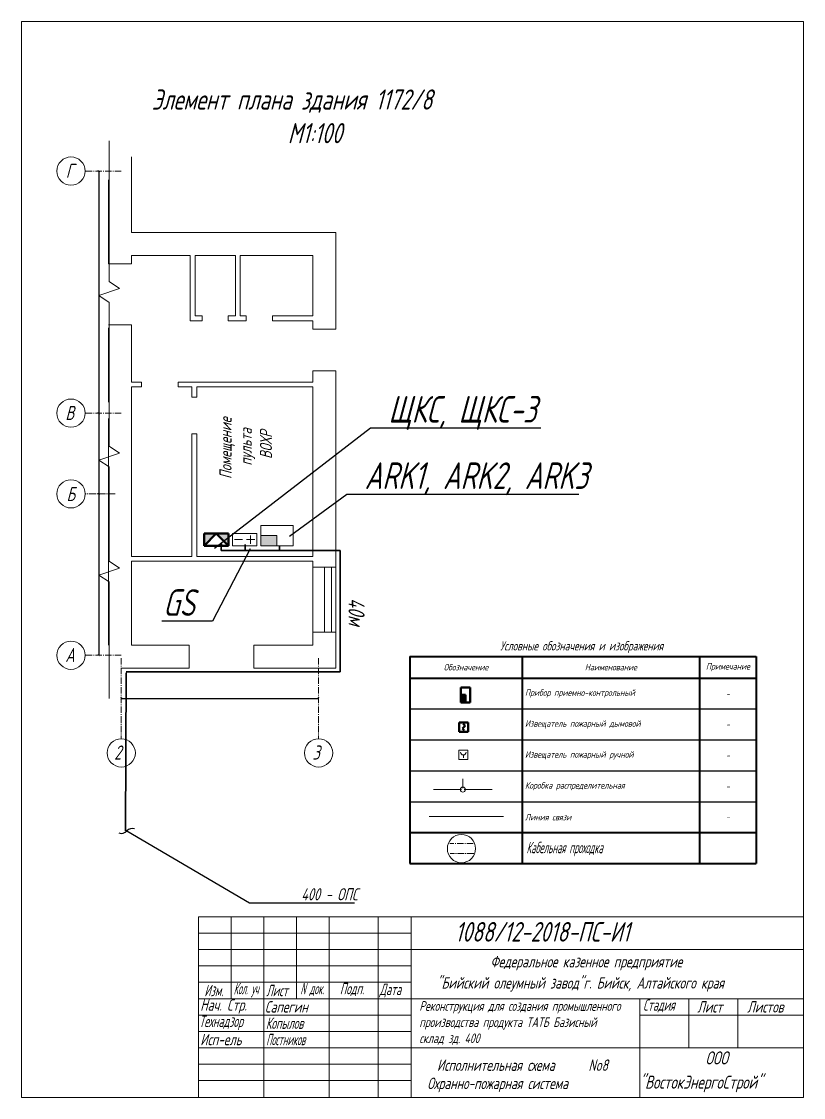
# Model space of a CAD drawing. Header units: millimetres. Extents: x 13096 to 18634, y -492 to 9335.
# Drawn here: x 14230 to 15198, y 7862 to 9195 of the extents above; entities that cross this region are included whole.
import ezdxf
from ezdxf import colors
from ezdxf.entities.mleader import LeaderData, LeaderLine
from ezdxf.math import Vec2, Vec3

# ---------------------------------------------------------------- set-up
doc = ezdxf.new("R2010")
doc.units = ezdxf.units.MM
doc.linetypes.add('GOST2.303 6', pattern=[12, 8, -1.5, 1, -1.5])
doc.linetypes.add('gost6', pattern=[12, 8, -1.5, 1, -1.5])
doc.layers.get('Defpoints').update_dxf_attribs({"color": 33})
for name, color, linetype, lineweight in [('Датчики (Вновь)', 2, 'Continuous', 50), ('ИИ_ОФОРМЛЕНИЕ_025', 7, 'Continuous', 25), ('Линия выноска', 137, 'Continuous', 20), ('Линия связи (Вновь)', 3, 'Continuous', 60), ('Осевая', 4, 'gost6', 25), ('ППК и др. приБоры', 171, 'Continuous', 50), ('Размерная', 4, 'Continuous', 25), ('Рамка толстая', 7, 'Continuous', 60), ('Рамка тонкая', 5, 'Continuous', 25), ('Связь', 84, 'Continuous', 50), ('Строительный', 251, 'Continuous', 13), ('ТаБлица', 253, 'Continuous', 25), ('текст', 7, 'Continuous', 25), ('Щиты пульты (Вновь)', 5, 'Continuous', 50), ('Элемент эл. схем', 7, 'Continuous', 35)]:
    doc.layers.add(name, color=color, linetype=linetype, lineweight=lineweight)
doc.layers.add('Текст.', color=51, linetype='Continuous')
doc.styles.add('Simplex', font='simplex.shx', dxfattribs={"width": 0.7, "oblique": 15})
doc.styles.get("Standard").update_dxf_attribs({"font": 'arial.ttf'})
doc.dimstyles.new('Simplex', dxfattribs={"dimtxt": 2.5, "dimasz": 2.5, "dimexe": 1.25, "dimexo": 0.625, "dimtad": 1, "dimtxsty": 'Simplex', "dimcen": 2.5, "dimclrt": 2, "dimadec": 0, "dimazin": 0, "dimtfac": 1, "dimtmove": 0, "dimatfit": 3, "dimfxl": 1, "dimarcsym": 0})

# ---------------------------------------------------------------- blocks, each defined once
blk = doc.blocks.new('_ArchTick')
at = {"color": 0, "linetype": 'ByBlock', "const_width": 0.15}
blk.add_lwpolyline([(-0.5, -0.5), (0.5, 0.5)], dxfattribs=at)
blk = doc.blocks.new('*D37')
at = {"layer": 'Defpoints', "color": 0, "lineweight": 80, "transparency": 16777216}
for p in [(14325.5, 8709.5), (14325.5, 8609.5), (14325.5, 8609.5)]:
    blk.add_point(p, dxfattribs=at)
at = {"layer": 'Размерная', "color": 0, "lineweight": -2, "transparency": 16777216}
for p, q in [((14324.9, 8709.5), (14324.2, 8709.5)), ((14325.5, 8709.5), (14325.5, 8609.5)), ((14324.9, 8609.5), (14324.2, 8609.5))]:
    blk.add_line(p, q, dxfattribs=at)
at = {"layer": 'Размерная', "color": 0, "lineweight": -2, "transparency": 16777216, "xscale": 2.5, "yscale": 2.5, "zscale": 2.5}
for p, rotation in [((14325.5, 8709.5), 90), ((14325.5, 8609.5), 270)]:
    blk.add_blockref('_ArchTick', p, dxfattribs=dict(at, rotation=rotation))
blk = doc.blocks.new('*D38')
at = {"layer": 'Defpoints', "color": 0, "lineweight": 80, "transparency": 16777216}
for p in [(14325.5, 9009.5), (14325.5, 8709.5), (14325.5, 8709.5)]:
    blk.add_point(p, dxfattribs=at)
at = {"layer": 'Размерная', "color": 0, "lineweight": -2, "transparency": 16777216}
for p, q in [((14324.9, 9009.5), (14324.2, 9009.5)), ((14325.5, 9009.5), (14325.5, 8709.5)), ((14324.9, 8709.5), (14324.2, 8709.5))]:
    blk.add_line(p, q, dxfattribs=at)
at = {"layer": 'Размерная', "color": 0, "lineweight": -2, "transparency": 16777216, "xscale": 2.5, "yscale": 2.5, "zscale": 2.5}
for p, rotation in [((14325.5, 9009.5), 90), ((14325.5, 8709.5), 270)]:
    blk.add_blockref('_ArchTick', p, dxfattribs=dict(at, rotation=rotation))
blk = doc.blocks.new('*D39')
at = {"layer": 'Defpoints', "color": 0, "lineweight": 80, "transparency": 16777216}
for p in [(14325.5, 8609.5), (14325.5, 8409.5), (14325.5, 8409.5)]:
    blk.add_point(p, dxfattribs=at)
at = {"layer": 'Размерная', "color": 0, "lineweight": -2, "transparency": 16777216}
for p, q in [((14324.9, 8609.5), (14324.2, 8609.5)), ((14325.5, 8609.5), (14325.5, 8409.5)), ((14324.9, 8409.5), (14324.2, 8409.5))]:
    blk.add_line(p, q, dxfattribs=at)
at = {"layer": 'Размерная', "color": 0, "lineweight": -2, "transparency": 16777216, "xscale": 2.5, "yscale": 2.5, "zscale": 2.5}
for p, rotation in [((14325.5, 8609.5), 90), ((14325.5, 8409.5), 270)]:
    blk.add_blockref('_ArchTick', p, dxfattribs=dict(at, rotation=rotation))
blk = doc.blocks.new('*D36')
at = {"layer": 'Defpoints', "color": 0, "lineweight": 80, "transparency": 16777216}
for p in [(14353.2, 8356), (14597.7, 8356), (14597.7, 8356)]:
    blk.add_point(p, dxfattribs=at)
at = {"layer": 'Размерная', "color": 0, "lineweight": -2, "transparency": 16777216}
for p, q in [((14353.2, 8356.6), (14353.2, 8357.3)), ((14353.2, 8356), (14597.7, 8356)), ((14597.7, 8356.6), (14597.7, 8357.3))]:
    blk.add_line(p, q, dxfattribs=at)
at = {"layer": 'Размерная', "color": 0, "lineweight": -2, "transparency": 16777216, "xscale": 2.5, "yscale": 2.5, "zscale": 2.5, "rotation": 180}
blk.add_blockref('_ArchTick', (14353.2, 8356), dxfattribs=at)
at = {"layer": 'Размерная', "color": 0, "lineweight": -2, "transparency": 16777216, "xscale": 2.5, "yscale": 2.5, "zscale": 2.5}
blk.add_blockref('_ArchTick', (14597.7, 8356), dxfattribs=at)
blk = doc.blocks.new('_Integral')
at = {"color": 0, "linetype": 'ByBlock', "lineweight": -2}
for centre, start, end in [((0.445, -0.091), 102, 168), ((-0.445, 0.091), 282, 348)]:
    blk.add_arc(centre, 0.454, start, end, dxfattribs=at)
blk = doc.blocks.new('A$C34980ADB')
at = {"layer": 'ППК и др. приБоры', "lineweight": 18}
blk.add_hatch(color=256, dxfattribs=at).paths.add_polyline_path([(5, 4), (2.5, 4), (2.5, 0), (5, 0)])
for p, q in [((5, 8), (0, 8)), ((0, 8), (0, 0)), ((5, 0), (5, 8)), ((5, 4), (2.5, 4)), ((2.5, 4), (2.5, 0)), ((0, 0), (5, 0))]:
    blk.add_line(p, q, dxfattribs=at)
blk = doc.blocks.new('A$C5E2B28DD')
at = {"layer": 'Щиты пульты (Вновь)'}
h = blk.add_hatch(color=256, dxfattribs=at)
h.paths.add_polyline_path([(0, 0), (3, 0), (0, 3)])
h.paths.add_polyline_path([(0, 6), (0, 3), (3, 6)])
for p, q in [((3, 6), (0, 6)), ((0, 6), (0, 0)), ((0, 3), (3, 6)), ((3, 0), (3, 6)), ((3, 0), (0, 3)), ((0, 0), (3, 0))]:
    blk.add_line(p, q, dxfattribs=at)
blk = doc.blocks.new('_None')
blk = doc.blocks.new('*T220')
at = {"layer": 'ТаБлица', "color": 0, "linetype": 'ByBlock', "lineweight": 40, "transparency": 16777216}
for p, q in [((0, 0), (429.2, 0)), ((0, 0), (0, -256.6)), ((139.2, 0), (139.2, -256.6)), ((359, 0), (359, -256.6)), ((429.2, 0), (429.2, -256.6)), ((0, -26.8), (429.2, -26.8)), ((0, -218.3), (429.2, -218.3)), ((0, -256.6), (429.2, -256.6))]:
    blk.add_line(p, q, dxfattribs=at)
at = {"layer": 'ТаБлица', "color": 5, "linetype": 'ByBlock', "lineweight": 25, "transparency": 16777216}
for p, q in [((0, -65.1), (429.2, -65.1)), ((0, -103.4), (429.2, -103.4)), ((0, -141.7), (429.2, -141.7)), ((0, -180), (429.2, -180))]:
    blk.add_line(p, q, dxfattribs=at)
at = {"layer": 'ТаБлица', "color": 2, "lineweight": 20, "transparency": 16777216, "char_height": 8.05, "style": 'Simplex'}
for s, insert, width, attachment_point in [('{\\C256;\\c0;Обозначение}', (69.6, -13.4), 139.244, 5), ('{\\C256;\\c0;Наименование}', (249.1, -13.4), 219.744, 5), ('{\\C256;\\c0;Примечание}', (394.1, -13.4), 70.244, 5), ('{\\C256;\\c0;Прибор приемно-контрольный}', (142.7, -46), 212.844, 4), ('-', (394.1, -46), 63.344, 5), ('{\\C256;\\c0;Извещатель пожарный дымовой}', (142.7, -84.3), 212.844, 4), ('-', (394.1, -84.3), 63.344, 5), ('{\\C256;\\c0;Извещатель пожарный ручной}', (142.7, -122.6), 212.844, 4), ('-', (394.1, -122.6), 63.344, 5), ('{\\C256;\\c0;Коробка распределительная}', (142.7, -160.9), 212.844, 4), ('-', (394.1, -160.9), 63.344, 5), ('{\\C256;\\c0;Линия связи}', (142.7, -199.2), 212.844, 4), ('-', (394.1, -199.2), 63.344, 5)]:
    blk.add_mtext(s, dxfattribs=dict(at, insert=insert, width=width, attachment_point=attachment_point))
blk = doc.blocks.new('A$C3B4B2642')
at = {"layer": 'ППК и др. приБоры'}
blk.add_hatch(color=256, dxfattribs=at).paths.add_polyline_path([(4, 2.5), (4, 0), (8, 0), (8, 2.5)])
for p, q in [((0, 5), (0, 0)), ((8, 5), (0, 5)), ((4, 0), (4, 2.5)), ((4, 2.5), (8, 2.5)), ((8, 0), (8, 5)), ((0, 0), (8, 0))]:
    blk.add_line(p, q, dxfattribs=at)
blk = doc.blocks.new('A$C22FD429A')
at = {"layer": 'Датчики (Вновь)'}
for p, q in [((0, 5), (5, 5)), ((0, 0), (0, 5)), ((5, 0), (0, 0)), ((1.79, 1.79), (3.21, 3.21)), ((1.79, 1.79), (2.85, 0.73)), ((3.21, 3.21), (2.15, 4.27)), ((5, 5), (5, 0))]:
    blk.add_line(p, q, dxfattribs=at)

msp = doc.modelspace()

# ---------------------------------------------------------------- linework, layer by layer
at = {"color": 18, "lineweight": 20, "true_color": 0x000000}
for p, q in [((14448.93377, 8085.29584), (15198.18377, 8085.29584)), ((14448.93377, 8085.29584), (14448.93377, 7862.54584)), ((14489.43377, 8085.29584), (14489.43377, 7984.04584)), ((14529.93377, 8085.29584), (14529.93377, 7862.54584)), ((14570.43377, 8085.29584), (14570.43377, 7984.04584)), ((14610.93377, 8085.29584), (14610.93377, 7862.54584)), ((14671.68377, 8085.29584), (14671.68377, 7862.54584)), ((14712.18377, 8085.29584), (14712.18377, 7862.54584)), ((14448.93377, 8065.04584), (14712.18377, 8065.04584)), ((14448.93377, 8044.79584), (14712.18377, 8044.79584)), ((14712.18377, 8044.79584), (15198.18377, 8044.79584)), ((14448.93377, 8024.54584), (14712.18377, 8024.54584)), ((14448.93377, 8004.29584), (14712.18377, 8004.29584)), ((14448.93377, 7984.04584), (15198.18377, 7984.04584)), ((14995.68377, 7984.04584), (14995.68377, 7862.54584)), ((15056.43377, 7984.04584), (15056.43377, 7923.29584)), ((15117.18377, 7984.04584), (15117.18377, 7923.29584)), ((14448.93377, 7963.79584), (14712.18377, 7963.79584)), ((14995.68377, 7963.79584), (15198.18377, 7963.79584)), ((14448.93377, 7943.54584), (14712.18377, 7943.54584)), ((14448.93377, 7923.29584), (14712.18377, 7923.29584)), ((14712.18377, 7923.29584), (15198.18377, 7923.29584)), ((14448.93377, 7903.04584), (14712.18377, 7903.04584)), ((14448.93377, 7882.79584), (14712.18377, 7882.79584))]:
    msp.add_line(p, q, dxfattribs=at)
at = {"layer": 'Датчики (Вновь)', "color": 5, "lineweight": 20}
for p, q in [((14771.25958, 8291.82833), (14782.75958, 8291.82833)), ((14771.25958, 8280.32833), (14771.25958, 8291.82833)), ((14782.75958, 8280.32833), (14771.25958, 8280.32833)), ((14777.00958, 8282.62833), (14777.00958, 8286.07833)), ((14782.75958, 8291.82833), (14782.75958, 8280.32833))]:
    msp.add_line(p, q, dxfattribs=at)
msp.add_arc((14777.00958, 8289.52833), 3.45, 180, 0, dxfattribs=at)
at = {"layer": 'Линия связи (Вновь)', "color": 18, "lineweight": 35, "true_color": 0x000000}
for p, q in [((14477.17621, 8539.21805), (14477.22177, 8547.63163)), ((14506.65528, 8539.24705), (14506.65528, 8546.7597)), ((14624.49288, 8539.28809), (14477.19294, 8539.23838)), ((14549.16637, 8539.27424), (14549.1827, 8545.1897)), ((14624.49288, 8539.28809), (14624.56538, 8389.12828)), ((14359.21028, 8387.69337), (14358.65941, 8191.90951)), ((14624.59659, 8388.9506), (14359.29847, 8388.852))]:
    msp.add_line(p, q, dxfattribs=at)
at = {"layer": 'Линия связи (Вновь)', "lineweight": 20}
for p, q in [((14776.41786, 8244.79538), (14776.41786, 8256.29538)), ((14774.69286, 8243.07038), (14740.19286, 8243.07038)), ((14778.14286, 8243.07038), (14812.64286, 8243.07038)), ((14734.55998, 8209.7796), (14826.55998, 8209.7796))]:
    msp.add_line(p, q, dxfattribs=at)
at = {"layer": 'Осевая', "color": 18, "lineweight": 20, "true_color": 0x000000}
for p, q in [((14353.27604, 9009.51458), (14308.48194, 9009.51458)), ((14353.27604, 8709.51458), (14308.48194, 8709.51458)), ((14345.58487, 8609.51458), (14308.48194, 8609.51458)), ((14353.27604, 8409.51458), (14308.48194, 8409.51458)), ((14353.24283, 8406.01458), (14353.24283, 8306.01458)), ((14597.74283, 8406.01458), (14597.74283, 8306.01458))]:
    msp.add_line(p, q, dxfattribs=at)
at = {"layer": 'Рамка толстая', "color": 18, "lineweight": 20, "true_color": 0x000000}
for p, q in [((14229.70467, 9194.7425), (15198.32967, 9194.7425)), ((14229.70467, 9194.7425), (14229.70467, 7861.6175)), ((15198.32967, 9194.7425), (15198.32967, 7861.6175)), ((15198.32967, 7861.6175), (14229.70467, 7861.6175))]:
    msp.add_line(p, q, dxfattribs=at)
at = {"layer": 'Рамка тонкая', "color": 18, "lineweight": 20, "true_color": 0x000000}
for p, q in [((14338.27604, 9047.01458), (14338.27604, 8872.45429)), ((14338.27604, 8872.45429), (14351.21576, 8863.82782)), ((14351.21576, 8863.82782), (14325.33633, 8855.20134)), ((14325.33633, 8855.20134), (14338.27604, 8846.57486)), ((14338.27604, 8846.57486), (14338.27604, 8668.70429)), ((14338.27604, 8668.70429), (14351.21576, 8660.07782)), ((14351.21576, 8660.07782), (14325.33633, 8651.45134)), ((14325.33633, 8651.45134), (14338.27604, 8642.82486)), ((14338.27604, 8526.20429), (14338.27604, 8642.82486)), ((14338.27604, 8526.20429), (14351.21576, 8517.57782)), ((14351.21576, 8517.57782), (14325.33633, 8508.95134)), ((14325.33633, 8508.95134), (14338.27604, 8500.32486)), ((14338.27604, 8500.32486), (14338.27604, 8356.01458))]:
    msp.add_line(p, q, dxfattribs=at)
for centre in [(14290.98194, 9009.51458), (14290.98194, 8709.51458), (14290.98194, 8609.51458), (14290.98194, 8409.51458), (14353.24283, 8288.51458), (14597.74283, 8288.51458), (14774.66875, 8169.95186)]:
    msp.add_circle(centre, 17.5, dxfattribs=at)
at = {"layer": 'Связь', "lineweight": 20}
msp.add_circle((14776.41786, 8243.07038), 3.10721, dxfattribs=at)
at = {"layer": 'Строительный', "color": 18, "lineweight": 20, "true_color": 0x000000}
for p, q in [((14365.74283, 8933.51458), (14365.74283, 9027.26458)), ((14337.24283, 8894.57837), (14337.24283, 8998.76458)), ((14619.24283, 8933.51458), (14365.74283, 8933.51458)), ((14619.24283, 8933.51458), (14619.24283, 8813.51458)), ((14365.74283, 8894.57837), (14337.24283, 8894.57837)), ((14438.74283, 8905.01458), (14365.74283, 8905.01458)), ((14365.74283, 8894.57837), (14365.74283, 8905.01458)), ((14438.74283, 8824.01458), (14438.74283, 8905.01458)), ((14494.74283, 8905.01458), (14444.74283, 8905.01458)), ((14444.74283, 8830.01458), (14444.74283, 8905.01458)), ((14494.74283, 8830.01458), (14494.74283, 8905.01458)), ((14590.74283, 8905.01458), (14500.74283, 8905.01458)), ((14500.74283, 8830.01458), (14500.74283, 8905.01458)), ((14590.74283, 8905.01458), (14590.74283, 8830.01458)), ((14453.26851, 8830.01458), (14444.74283, 8830.01458)), ((14453.26851, 8830.01458), (14453.26851, 8824.01458)), ((14494.74283, 8830.01458), (14485.76851, 8830.01458)), ((14485.76851, 8830.01458), (14485.76851, 8824.01458)), ((14507.89703, 8830.01458), (14500.74283, 8830.01458)), ((14507.89703, 8830.01458), (14507.89703, 8824.01458)), ((14590.74283, 8830.01458), (14540.39703, 8830.01458)), ((14540.39703, 8830.01458), (14540.39703, 8824.01458)), ((14365.74283, 8819.01458), (14337.24283, 8819.01458)), ((14337.24283, 8723.01458), (14337.24283, 8815.01458)), ((14365.74283, 8748.01458), (14365.74283, 8819.01458)), ((14453.26851, 8824.01458), (14438.74283, 8824.01458)), ((14507.89703, 8824.01458), (14485.76851, 8824.01458)), ((14590.74283, 8824.01458), (14540.39703, 8824.01458)), ((14590.74283, 8824.01458), (14590.74283, 8813.51458)), ((14619.24283, 8813.51458), (14590.74283, 8813.51458)), ((14590.74283, 8762.01458), (14590.74283, 8748.01458)), ((14619.24283, 8762.01458), (14590.74283, 8762.01458)), ((14590.74283, 8762.01458), (14590.74283, 8748.01458)), ((14619.24283, 8762.01458), (14619.24283, 8518.51458)), ((14365.74283, 8748.01458), (14378.24283, 8748.01458)), ((14378.24283, 8748.01458), (14378.24283, 8742.01458)), ((14423.74283, 8748.01458), (14590.74283, 8748.01458)), ((14423.74283, 8748.01458), (14423.74283, 8742.01458)), ((14365.74283, 8742.01458), (14378.24283, 8742.01458)), ((14365.74283, 8532.01458), (14365.74283, 8742.01458)), ((14423.74283, 8742.01458), (14440.74283, 8742.01458)), ((14440.74283, 8742.01458), (14440.74283, 8729.51458)), ((14446.74283, 8742.01458), (14446.74283, 8729.51458)), ((14446.74283, 8742.01458), (14590.74283, 8742.01458)), ((14590.74283, 8742.01458), (14590.74283, 8532.01458)), ((14446.74283, 8729.51458), (14440.74283, 8729.51458)), ((14337.24283, 8422.01458), (14337.24283, 8703.01458)), ((14440.74283, 8684.01458), (14440.74283, 8532.01458)), ((14446.74283, 8684.01458), (14440.74283, 8684.01458)), ((14446.74283, 8684.01458), (14446.74283, 8532.01458)), ((14590.74283, 8626.51458), (14590.74283, 8532.01458)), ((14365.74283, 8591.38958), (14365.74283, 8532.01458)), ((14365.74283, 8532.01458), (14440.74283, 8532.01458)), ((14446.74283, 8532.01458), (14590.74283, 8532.01458)), ((14365.74283, 8526.01458), (14365.74283, 8422.01458)), ((14365.74283, 8526.01458), (14590.74283, 8526.01458)), ((14365.74283, 8422.01458), (14365.74283, 8526.01458)), ((14590.74283, 8526.01458), (14590.74283, 8422.01458)), ((14619.24283, 8518.51458), (14590.74283, 8518.51458)), ((14604.99283, 8438.01458), (14604.99283, 8518.51458)), ((14613.61462, 8438.01458), (14613.61462, 8518.51458)), ((14619.24283, 8438.01458), (14619.24283, 8518.51458)), ((14337.24283, 8453.81956), (14337.24283, 8456.94456)), ((14619.24283, 8438.01458), (14590.74283, 8438.01458)), ((14619.24283, 8438.01458), (14619.24283, 8393.51458)), ((14365.74283, 8422.01458), (14437.16285, 8422.01458)), ((14437.16285, 8422.01458), (14437.16285, 8393.51458)), ((14517.66285, 8422.01458), (14590.74283, 8422.01458)), ((14517.66285, 8422.01458), (14517.66285, 8393.51458)), ((14517.66285, 8422.01458), (14517.66285, 8393.51458)), ((14353.72386, 8393.58226), (14437.16285, 8393.51458)), ((14517.66285, 8393.51458), (14619.24283, 8393.51458))]:
    msp.add_line(p, q, dxfattribs=at)
at = {"layer": 'Текст.', "color": 1, "linetype": 'GOST2.303 6', "lineweight": 20}
for p, q in [((14789.28615, 8176.44432), (14760.14487, 8176.44432)), ((14789.90617, 8163.74677), (14760.76489, 8163.74677))]:
    msp.add_line(p, q, dxfattribs=at)
at = {"layer": 'Щиты пульты (Вновь)', "color": 18, "lineweight": 20, "true_color": 0x000000}
for p, q in [((14491.01886, 8560.27826), (14491.01886, 8545.27826)), ((14521.01886, 8560.27826), (14491.01886, 8560.27826)), ((14521.01886, 8545.27826), (14521.01886, 8560.27826)), ((14503.51886, 8552.77826), (14493.51886, 8552.77826)), ((14518.51886, 8552.77826), (14508.51886, 8552.77826)), ((14513.51886, 8547.77826), (14513.51886, 8557.77826)), ((14491.01886, 8545.27826), (14521.01886, 8545.27826))]:
    msp.add_line(p, q, dxfattribs=at)

# ---------------------------------------------------------------- block references
msp.add_blockref('*T220', (14710.67237, 8408.12736))
at = {"lineweight": 20, "xscale": 2.3, "yscale": 2.3, "zscale": 2.3, "rotation": 270}
msp.add_blockref('A$C3B4B2642', (14773.92239, 8369.58079), dxfattribs=at)
at = {"lineweight": 20, "xscale": 2.3, "yscale": 2.3, "zscale": 2.3}
msp.add_blockref('A$C22FD429A', (14771.66917, 8314.63241), dxfattribs=at)
at = {"layer": 'Элемент эл. схем', "color": 18, "lineweight": 20, "true_color": 0x000000, "xscale": 5, "yscale": 5, "zscale": 5, "rotation": 270}
for name, p in [('A$C5E2B28DD', (14456.01899, 8560.27838)), ('A$C34980ADB', (14526.01887, 8570.27815))]:
    msp.add_blockref(name, p, dxfattribs=at)

# ---------------------------------------------------------------- texts
at = {"color": 18, "lineweight": 20, "true_color": 0x000000, "style": 'Simplex', "oblique": 15}
for s, height, width, p in [('Кабельная проходка', 14.175, 0.5, (14855.13957, 8164.24394)), ('1088/12-2018-ПС-И1', 24.3, 0.7, (14766.72121, 8054.69773)), ('Федеральное казенное предприятие', 14.175, 0.7, (14810.5343, 8022.85834)), ('"Бийский олеумный завод"г. Бийск, Алтайского края', 14.175, 0.7, (14744.06324, 7996.53334)), ('Изм.', 14.175, 0.6, (14456.13334, 7987.08334)), ('Кол. уч', 14.175, 0.4, (14492.48771, 7989.44584)), ('Лист', 14.175, 0.6, (14532.80815, 7987.08334)), ('N', 14.175, 0.5, (14575.00568, 7989.44584)), ('док.', 14.175, 0.5, (14586.27974, 7989.44584)), ('Подп.', 14.175, 0.6, (14624.00584, 7989.44584)), ('Дата', 14.175, 0.6, (14673.20945, 7988.43334)), ('Нач. Стр.', 14.175, 0.7, (14451.09377, 7969.19584)), ('Сапегин', 14.175, 0.7, (14531.18945, 7966.83334)), ('Стадия', 14.175, 0.6, (14999.63555, 7969.19584)), ('Лист', 14.175, 0.7, (15066.72752, 7966.83334)), ('Листов', 14.175, 0.7, (15128.57526, 7966.83334)), ('Технадзор', 14.175, 0.6, (14449.74377, 7948.94584)), ('Копылов', 14.175, 0.6, (14532.36377, 7946.58334)), ('Исп-ель', 14.175, 0.7, (14451.09377, 7926.33334)), ('Постников', 14.175, 0.5, (14532.63377, 7926.33334)), ('ООО', 16.2, 0.7, (15076.94339, 7902.56369)), ('Исполнительная схема ', 14.175, 0.7, (14744.3403, 7894.59292)), ('No8', 14.175, 0.7, (14931.9228, 7894.59292)), ('Охранно-пожарная система', 14.175, 0.7, (14732.33356, 7872.01205)), ('"ВостокЭнергоСтрой"', 16.2, 0.7, (14995.28964, 7872.47798))]:
    msp.add_text(s, height=height, dxfattribs=dict(at, width=width)).set_placement(p)
at = {"layer": 'ИИ_ОФОРМЛЕНИЕ_025', "color": 18, "lineweight": 20, "true_color": 0x000000, "insert": (14722.47114, 7980.94655), "char_height": 12, "attachment_point": 1}
msp.add_mtext_dynamic_manual_height_columns('{\\Fsimplex|c204;\\Q15;\\W0.7;Реконструкция для создания промышленного производства продукта ТАТБ Базисный склад зд. 400}', width=276.2589272, gutter_width=12.5, heights=[0], dxfattribs=at)
at = {"layer": 'ТаБлица', "color": 18, "lineweight": 20, "true_color": 0x000000, "insert": (14644.76231, 8463.51381), "char_height": 20, "width": 275.88, "attachment_point": 5, "rotation": 270, "style": 'Simplex'}
msp.add_mtext('40м', dxfattribs=at)
at = {"layer": 'ТаБлица', "color": 2, "lineweight": 20, "insert": (14923.55424, 8419.62736), "char_height": 11.5, "width": 425.2362496, "attachment_point": 5, "style": 'Simplex'}
msp.add_mtext('{\\C256;\\c0;Условные обозначения и изображения}', dxfattribs=at)
at = {"layer": 'текст', "color": 18, "lineweight": 20, "true_color": 0x000000, "attachment_point": 1, "style": 'Simplex'}
for s, width, insert, char_height in [('\\pi76.691;Элемент плана здания 1172/8 \\P\\pi245.12;М1:100', 578.999515, (14314.39335, 9110.59985), 25), ('\\pi-2.7966;Г', 6.0958109, (14287.35252, 9018.48922), 17.5), ('\\pi-2.9334;В', 6.0958109, (14286.92092, 8718.4812), 17.5), ('\\pi-2.505;Б', 6.0958109, (14287.92443, 8618.0033), 17.5), ('\\pi-1.9104;А', 6.0958109, (14285.88307, 8418.75842), 17.5), ('\\pi-2.6417;2', 6.0958109, (14347.15271, 8297.80362), 17.5), ('\\pi-2.6417;3', 6.0958109, (14592.83394, 8297.76308), 17.5)]:
    msp.add_mtext_dynamic_manual_height_columns(s, width=width, gutter_width=12.5, heights=[0], dxfattribs=dict(at, insert=insert, char_height=char_height))
at = {"layer": 'текст', "color": 18, "lineweight": 20, "true_color": 0x000000, "insert": (14474.97968, 8658.50226), "char_height": 15, "attachment_point": 1, "rotation": 90, "style": 'Simplex'}
msp.add_mtext_dynamic_manual_height_columns('\\pi-30.557;Помещение \\P\\pi-13.94;пульта \\P\\pi-5.7268;ВОХР', width=28.8, gutter_width=12.5, heights=[0], dxfattribs=at)

# ---------------------------------------------------------------- dimensions: what is measured, and where the dimension line sits
at = {"layer": 'Размерная', "color": 18, "lineweight": 20, "true_color": 0x000000}
for base, p1, p2, picture, middle in [((14325.48849, 8709.51458), (14325.48849, 9009.51458), (14325.48849, 8709.51458), '*D38', (14325.48849, 8859.51458)), ((14325.48849, 8609.51458), (14325.48849, 8709.51458), (14325.48849, 8609.51458), '*D37', (14325.48849, 8659.51458)), ((14325.48849, 8409.51458), (14325.48849, 8609.51458), (14325.48849, 8409.51458), '*D39', (14325.48849, 8509.51458))]:
    dim = msp.add_linear_dim(base=base, p1=p1, p2=p2, angle=90, text=' ', dimstyle='Simplex', override={"dimlfac": 100, "dimtxsty": 'Simplex', "dimblk1": 'ArchTick', "dimblk2": 'ArchTick', "dimsah": 1}, dxfattribs=at)
    dim.commit()
    dim.dimension.update_dxf_attribs({"geometry": picture, "text_midpoint": middle})
dim = msp.add_linear_dim(base=(14597.74283, 8356.01458), p1=(14353.24283, 8356.01458), p2=(14597.74283, 8356.01458), text=' ', dimstyle='Simplex', override={"dimlfac": 100, "dimtxsty": 'Simplex', "dimblk1": 'ArchTick', "dimblk2": 'ArchTick', "dimsah": 1}, dxfattribs=at)
dim.commit()
dim.dimension.update_dxf_attribs({"geometry": '*D36', "text_midpoint": (14475.49283, 8356.01458)})

# ---------------------------------------------------------------- leaders
at = {"layer": 'Линия выноска', "color": 18, "lineweight": 20, "true_color": 0x000000}
ml = msp.add_multileader_mtext('Standard', dxfattribs=at)
ml.set_content('{\\C256;\\c0;ЩКС, ЩКС-3}', color=2, style='Simplex')
ml.set_leader_properties()
ml.set_arrow_properties(name='NONE')
ml.build(insert=Vec2(0, 0))
ml.multileader.update_dxf_attribs({"text_left_attachment_type": 6, "text_right_attachment_type": 6, "dogleg_length": 0, "arrow_head_size": 44})
ctx = ml.context
ctx.base_point, ctx.char_height, ctx.arrow_head_size, ctx.landing_gap_size, ctx.plane_origin = Vec3(14662.12228, 8691.21998), 33, 44, 22, Vec3(14003.66607, 8252.31762)
ctx.left_attachment, ctx.right_attachment = 6, 6
notes = []
notes.append((ctx, [(0, (1, 1, 0), (14662.12228, 8691.21998), (1, 0), 0, [(0, [(14468.75303, 8542.34125)], 0, [])])]))
ctx.mtext.insert, ctx.mtext.flow_direction = Vec3(14684.12228, 8730.81998), 5
ml = msp.add_multileader_mtext('Standard', dxfattribs=at)
ml.set_content('{\\C256;\\c0;ARK1, ARK2, ARK3}', color=2, style='Simplex')
ml.set_leader_properties()
ml.set_arrow_properties(name='NONE')
ml.build(insert=Vec2(0, 0))
ml.multileader.update_dxf_attribs({"text_left_attachment_type": 6, "text_right_attachment_type": 6, "dogleg_length": 0, "arrow_head_size": 44})
ctx = ml.context
ctx.base_point, ctx.char_height, ctx.arrow_head_size, ctx.landing_gap_size, ctx.plane_origin = Vec3(14632.70238, 8608.94913), 33, 44, 22, Vec3(14003.92347, 8410.23105)
ctx.left_attachment, ctx.right_attachment = 6, 6
notes.append((ctx, [(0, (1, 1, 0), (14632.70238, 8608.94913), (1, 0), 0, [(0, [(14561.73348, 8557.08172)], 0, [])])]))
ctx.mtext.insert, ctx.mtext.flow_direction = Vec3(14654.70238, 8648.54913), 5
ml = msp.add_multileader_mtext('Standard', dxfattribs=at)
ml.set_content('{\\C256;\\c0;GS}', color=2, style='Simplex')
ml.set_leader_properties()
ml.set_arrow_properties(name='NONE')
ml.build(insert=Vec2(0, 0))
ml.multileader.update_dxf_attribs({"text_left_attachment_type": 6, "text_right_attachment_type": 6, "dogleg_length": 0, "arrow_head_size": 44})
ctx = ml.context
ctx.base_point, ctx.char_height, ctx.arrow_head_size, ctx.landing_gap_size, ctx.plane_origin = Vec3(14379.52349, 8451.74072), 33, 44, 22, Vec3(13993.29556, 8273.73985)
ctx.left_attachment, ctx.right_attachment, ctx.text_align_type = 6, 6, 2
notes.append((ctx, [(1, (1, 1, 0), (14466.39731, 8451.74072), (-1, 0), 0, [(0, [(14512.91933, 8541.4808)], 0, [])])]))
ctx.mtext.insert, ctx.mtext.alignment, ctx.mtext.flow_direction = Vec3(14444.39731, 8491.34072), 3, 5
ml = msp.add_multileader_mtext('Standard', dxfattribs=at)
ml.set_content('\\A1;{\\C256;\\c0;400 - ОПС}', color=2, style='Simplex')
ml.set_leader_properties()
ml.set_arrow_properties(name='INTEGRAL')
ml.build(insert=Vec2(0, 0))
ml.multileader.update_dxf_attribs({"text_left_attachment_type": 6, "text_right_attachment_type": 6, "dogleg_length": 8.32248, "arrow_head_size": 20})
ctx = ml.context
ctx.base_point, ctx.char_height, ctx.arrow_head_size, ctx.landing_gap_size, ctx.plane_origin = Vec3(14566.18552, 8102.8681), 15, 20, 10, Vec3(13855.45895, 7962.04714)
ctx.left_attachment, ctx.right_attachment = 6, 6
notes.append((ctx, [(0, (1, 1, 0), (14512.27994, 8102.8681), (1, 0), 53.90558, [(0, [(14360.05381, 8191.90951)], 0, [])])]))
ctx.mtext.insert, ctx.mtext.width, ctx.mtext.defined_height, ctx.mtext.flow_direction = Vec3(14576.18552, 8120.8681), 453.7351814, 74.93373, 5
for ctx, leaders in notes:
    for number, flags, end, landing, length, lines in leaders:
        leader = LeaderData()
        leader.index, (leader.has_last_leader_line, leader.has_dogleg_vector, leader.attachment_direction) = number, flags
        leader.last_leader_point, leader.dogleg_vector, leader.dogleg_length = Vec3(end), Vec3(landing), length
        for number, points, colour, breaks in lines:
            line = LeaderLine()
            line.index, line.vertices, line.color, line.breaks = number, Vec3.list(points), colors.encode_raw_color(colour), breaks
            leader.lines.append(line)
        ctx.leaders.append(leader)

doc.saveas('drawing.dxf')
